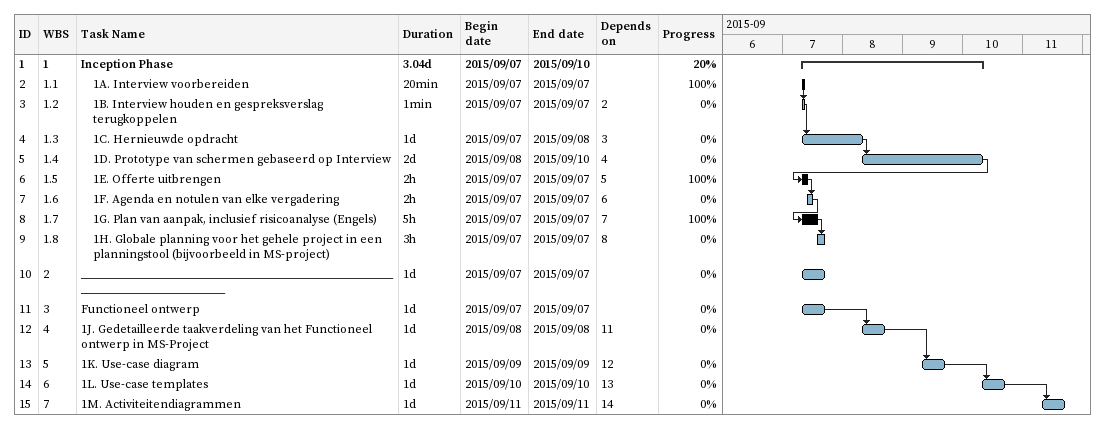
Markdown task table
| ID | WBS | Task | Duration | Start | Finish | Predecessors | % complete |
|---|---|---|---|---|---|---|---|
| 1 | 1 | **Inception Phase** | 3.04d | 2015-09-07 | 2015-09-10 |  | 20 |
| 2 | 1.1 | 1A. Interview voorbereiden | 20min | 2015-09-07 | 2015-09-07 |  | 100 |
| 3 | 1.2 | 1B. Interview houden en gespreksverslag terugkoppelen | 1min | 2015-09-07 | 2015-09-07 | 2 | 0 |
| 4 | 1.3 | 1C. Hernieuwde opdracht | 1d | 2015-09-07 | 2015-09-08 | 3 | 0 |
| 5 | 1.4 | 1D. Prototype van schermen gebaseerd op Interview | 2d | 2015-09-08 | 2015-09-10 | 4 | 0 |
| 6 | 1.5 | 1E. Offerte uitbrengen | 2h | 2015-09-07 | 2015-09-07 | 5 | 100 |
| 7 | 1.6 | 1F. Agenda en notulen van elke vergadering | 2h | 2015-09-07 | 2015-09-07 | 6 | 0 |
| 8 | 1.7 | 1G. Plan van aanpak, inclusief risicoanalyse (Engels) | 5h | 2015-09-07 | 2015-09-07 | 7 | 100 |
| 9 | 1.8 | 1H. Globale planning voor het gehele project in een planningstool (bijvoorbeeld in MS-project) | 3h | 2015-09-07 | 2015-09-07 | 8 | 0 |
| 10 | 2 | ____________________________________________________________________________ | 1d | 2015-09-07 | 2015-09-07 |  | 0 |
| 11 | 3 | Functioneel ontwerp | 1d | 2015-09-07 | 2015-09-07 |  | 0 |
| 12 | 4 | 1J. Gedetailleerde taakverdeling van het Functioneel ontwerp in MS-Project | 1d | 2015-09-08 | 2015-09-08 | 11 | 0 |
| 13 | 5 | 1K. Use-case diagram | 1d | 2015-09-09 | 2015-09-09 | 12 | 0 |
| 14 | 6 | 1L. Use-case templates | 1d | 2015-09-10 | 2015-09-10 | 13 | 0 |
| 15 | 7 | 1M. Activiteitendiagrammen | 1d | 2015-09-11 | 2015-09-11 | 14 | 0 |
